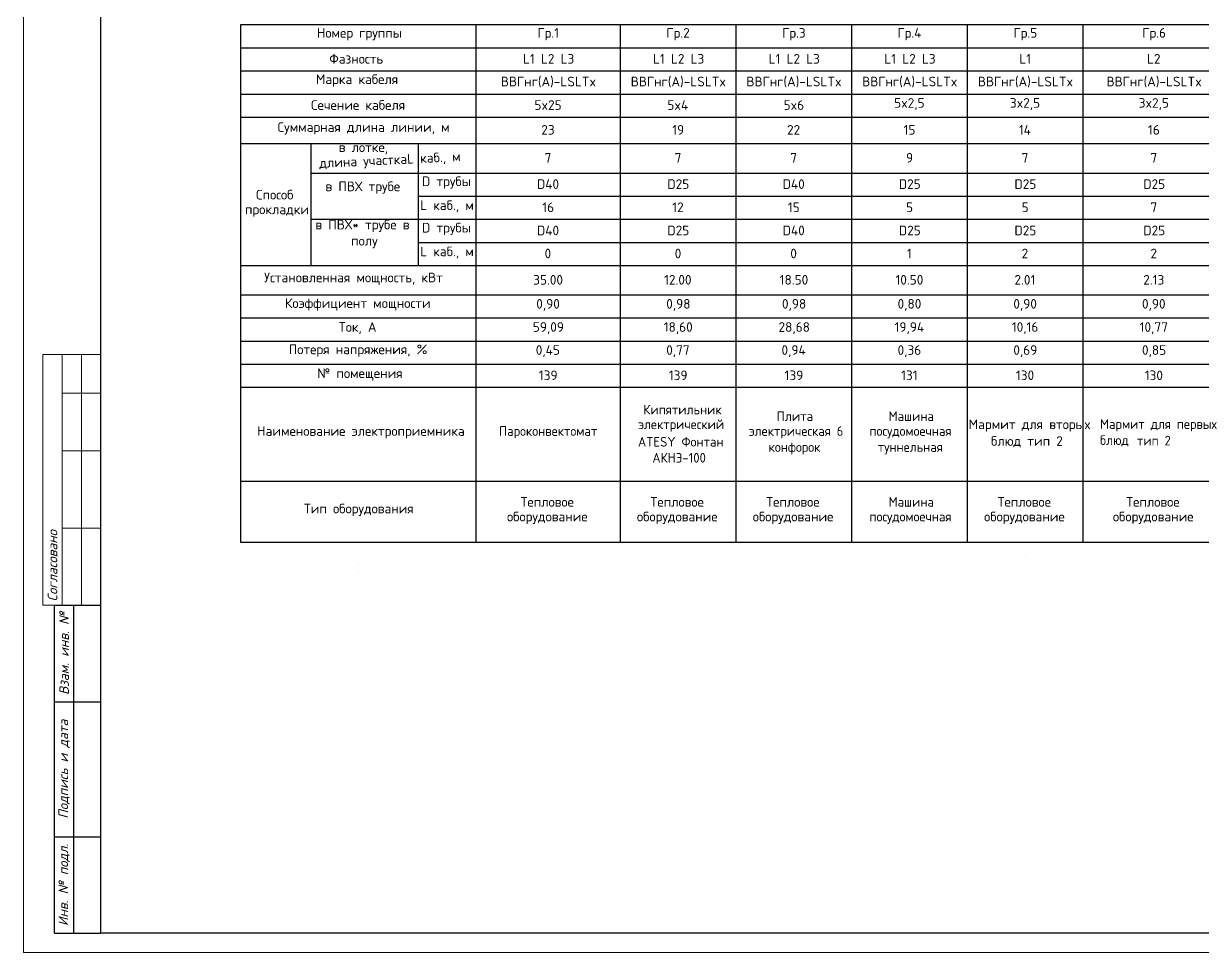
# Model space of a CAD drawing. Header units: millimetres. Extents: x -32 to 417638015, y -35 to 175284279.
# Drawn here: x 416670713 to 416701280, y 175200179 to 175224257 of the extents above; entities that cross this region are included whole.
import ezdxf
from ezdxf.enums import TextEntityAlignment as Align

# ---------------------------------------------------------------- set-up
doc = ezdxf.new("R2010")
doc.units = ezdxf.units.MM
for name, color, linetype in [('PDF _0', 7, 'Continuous'), ('PDF _Текст', 7, 'Continuous'), ('RAMKA', 7, 'Continuous')]:
    doc.layers.add(name, color=color, linetype=linetype)
doc.styles.add('PDF GOST Common', font='GOST_Common.ttf')
doc.styles.add('PDF ISOCPEUR', font='isocpeur.ttf')
doc.styles.add('RAMKA', font='isocpeur.ttf', dxfattribs={"oblique": 15, "height": 5})
doc.styles.get("Standard").update_dxf_attribs({"font": 'arial.ttf'})

# ---------------------------------------------------------------- blocks, each defined once
blk = doc.blocks.new('*U1132')
at = {"lineweight": 20, "transparency": 33554687}
for p, q in [((5, 155), (20, 155)), ((5, 90), (5, 155)), ((10, 90), (10, 155)), ((15, 90), (15, 155)), ((10, 145), (20, 145)), ((10, 130), (20, 130)), ((10, 110), (20, 110)), ((5, 90), (8, 90))]:
    blk.add_line(p, q, dxfattribs=at)
at = {"lineweight": 30, "transparency": 33554687}
for p, q in [((8, 90), (20, 90)), ((8, 5), (8, 90)), ((13, 5), (13, 90)), ((8, 65), (20, 65)), ((8, 30), (20, 30)), ((8, 5), (20, 5))]:
    blk.add_line(p, q, dxfattribs=at)
at = {"lineweight": 5, "transparency": 33554687}
blk.add_lwpolyline([(0, 0), (0, 420), (594, 420), (594, 0)], close=True, dxfattribs=at)
at = {"lineweight": 30, "transparency": 33554687}
blk.add_lwpolyline([(20, 5), (20, 415), (589, 415), (589, 5)], close=True, dxfattribs=at)
at = {"transparency": 33554687, "char_height": 2.5, "rotation": 90, "style": 'RAMKA'}
for s, insert, width, attachment_point in [('Согласовано', (7.5, 91), 40, 4), ('Взам. инв. №', (10.5, 77.5), 25, 5), ('Подпись и дата', (10.5, 47.5), 35, 5), ('Инв. № подл.', (10.5, 17.5), 25, 5)]:
    blk.add_mtext(s, dxfattribs=dict(at, insert=insert, width=width, attachment_point=attachment_point))
at = {"lineweight": 9, "transparency": 33554687, "oblique": 15, "width": 0.9}
blk.add_attdef('ОБЪЕКТ', text='', height=2.5, dxfattribs=at).set_placement((529, 42.5), align=Align.MIDDLE_CENTER)
at = {"transparency": 33554687, "style": 'RAMKA', "oblique": 15, "width": 0.9}
for tag, height, p in [('СТРАНИЦА', 0.00025, (589, 415)), ('ДАТА1', 2.5, (464, 32.5)), ('ДАТА2', 2.5, (464, 27.5)), ('СТАДИЯ', 2.5, (546.5, 25)), ('ЛИСТ', 2.5, (561.5, 25)), ('ЛИСТОВ', 2.5, (579, 25)), ('ДАТА3', 2.5, (464, 22.5)), ('ДАТА4', 2.5, (464, 17.5)), ('ДАТА5', 2.5, (464, 12.5)), ('ДАТА6', 2.5, (464, 7.5))]:
    blk.add_attdef(tag, text='', height=height, dxfattribs=at).set_placement(p, align=Align.MIDDLE_CENTER)
at = {"transparency": 33554687, "style": 'RAMKA', "oblique": 15, "width": 0.9, "flags": 8}
blk.add_attdef('ШИФР', text='', height=5, dxfattribs=at).set_placement((529, 55), align=Align.MIDDLE_CENTER)
at = {"transparency": 33554687, "style": 'RAMKA', "oblique": 15, "width": 0.9}
for tag, p in [('ДОЛЖНОСТЬ1', (405, 32.5)), ('ФИО1', (425, 32.5)), ('ДОЛЖНОСТЬ2', (405, 27.5)), ('ФИО2', (425, 27.5)), ('ДОЛЖНОСТЬ3', (405, 22.5)), ('ФИО3', (425, 22.5)), ('ДОЛЖНОСТЬ4', (405, 17.5)), ('ФИО4', (425, 17.5)), ('ДОЛЖНОСТЬ5', (405, 12.5)), ('ФИО5', (425, 12.5)), ('ДОЛЖНОСТЬ6', (405, 7.5)), ('ФИО6', (425, 7.5))]:
    blk.add_attdef(tag, text='', height=2.5, dxfattribs=at).set_placement(p, align=Align.MIDDLE_LEFT)
at = {"lineweight": 9, "transparency": 33554687, "oblique": 15, "width": 0.9, "flags": 128}
blk.add_attdef('НАИМЕНОВАНИЕ', text='', height=2.5, dxfattribs=at).set_placement((504, 12.5), align=Align.MIDDLE_CENTER)
at = {"lineweight": 13, "transparency": 33554687, "oblique": 15, "width": 0.9, "flags": 15}
blk.add_attdef('КОМПАНИЯ', text='', height=2.5, dxfattribs=at).set_placement((564, 12.5), align=Align.MIDDLE_CENTER)
at = {"transparency": 33554687, "style": 'RAMKA', "oblique": 15, "width": 0.9, "flags": 8}
blk.add_attdef('ФОРМАТЛИСТА', text='', height=2.5, dxfattribs=at).set_placement((560, 2.5), align=Align.MIDDLE_LEFT)

msp = doc.modelspace()

# ---------------------------------------------------------------- linework, layer by layer
at = {"layer": 'PDF _0', "lineweight": 25}
for points in [[(416718028, 175210807), (416676344, 175210807), (416676344, 175224230), (416718028, 175224230)], [(416682440, 175224230), (416682440, 175210807)], [(416686182, 175224230), (416686182, 175210807)], [(416689184, 175224230), (416689184, 175210807)], [(416692181, 175224230), (416692181, 175210807)], [(416695182, 175224230), (416695182, 175210807)], [(416698179, 175224230), (416698179, 175210807)], [(416676344, 175223629), (416718028, 175223629)], [(416676344, 175223032), (416718028, 175223032)], [(416676344, 175222431), (416718028, 175222431)], [(416676344, 175221830), (416718028, 175221830)], [(416676344, 175221144), (416718028, 175221144)], [(416678164, 175221144), (416678164, 175217982)], [(416680941, 175221144), (416680941, 175217982)], [(416678164, 175220382), (416718028, 175220382)], [(416680941, 175219781), (416718028, 175219781)], [(416678164, 175219184), (416718028, 175219184)], [(416680941, 175218583), (416718028, 175218583)], [(416676344, 175217982), (416718028, 175217982)], [(416676344, 175217228), (416718028, 175217228)], [(416676344, 175216627), (416718028, 175216627)], [(416676344, 175216026), (416718028, 175216026)], [(416676344, 175215429), (416718028, 175215429)], [(416676344, 175214828), (416718028, 175214828)], [(416676344, 175212398), (416718028, 175212398)]]:
    msp.add_lwpolyline(points, dxfattribs=at)

# ---------------------------------------------------------------- block references
at = {"layer": 'RAMKA', "transparency": 33554687, "xscale": 100, "yscale": 100, "zscale": 100}
msp.add_blockref('*U1132', (416670713, 175200179), dxfattribs=at)

# ---------------------------------------------------------------- texts
at = {"layer": 'PDF _Текст', "attachment_point": 4}
for s, insert, char_height, style in [('Номер группы', (416678317, 175223982), 249.97, 'PDF ISOCPEUR'), ('Гр.1', (416684036, 175223982), 250, 'PDF ISOCPEUR'), ('Гр.2', (416687380, 175223982), 250, 'PDF ISOCPEUR'), ('Гр.3', (416690382, 175223982), 250, 'PDF ISOCPEUR'), ('Гр.4', (416693370, 175223982), 250, 'PDF ISOCPEUR'), ('Гр.5', (416696380, 175223982), 250, 'PDF ISOCPEUR'), ('Гр.6', (416699720, 175223982), 250, 'PDF ISOCPEUR'), ('Фазность', (416678638, 175223343), 250, 'PDF ISOCPEUR'), ('L1 L2 L3', (416683663, 175223343), 250, 'PDF ISOCPEUR'), ('L1 L2 L3', (416687033, 175223343), 250, 'PDF ISOCPEUR'), ('L1 L2 L3', (416690030, 175223343), 250, 'PDF ISOCPEUR'), ('L1 L2 L3', (416693032, 175223343), 250, 'PDF ISOCPEUR'), ('L1', (416696533, 175223343), 250, 'PDF ISOCPEUR'), ('L2', (416699843, 175223343), 250, 'PDF ISOCPEUR'), ('Марка кабеля', (416678291, 175222780), 249.97, 'PDF ISOCPEUR'), ('ВВГнг(A)-LSLTx', (416683088, 175222742), 249.97, 'PDF ISOCPEUR'), ('ВВГнг(A)-LSLTx', (416686457, 175222742), 249.97, 'PDF ISOCPEUR'), ('ВВГнг(A)-LSLTx', (416689455, 175222742), 249.97, 'PDF ISOCPEUR'), ('ВВГнг(A)-LSLTx', (416692456, 175222742), 249.97, 'PDF ISOCPEUR'), ('ВВГнг(A)-LSLTx', (416695457, 175222742), 249.97, 'PDF ISOCPEUR'), ('ВВГнг(A)-LSLTx', (416698793, 175222742), 249.97, 'PDF ISOCPEUR'), ('Сечение кабеля', (416678168, 175222145), 249.97, 'PDF ISOCPEUR'), ('5x25', (416683960, 175222145), 250, 'PDF ISOCPEUR'), ('5x4', (416687406, 175222145), 250, 'PDF ISOCPEUR'), ('5x6', (416690420, 175222145), 250, 'PDF ISOCPEUR'), ('5x2,5', (416693286, 175222171), 250, 'PDF ISOCPEUR'), ('3x2,5', (416696287, 175222171), 250, 'PDF ISOCPEUR'), ('3x2,5', (416699627, 175222171), 250, 'PDF ISOCPEUR'), ('Суммарная длина линии, м', (416677301, 175221540), 249.97, 'PDF ISOCPEUR'), ('23', (416684137, 175221502), 250, 'PDF ISOCPEUR'), ('19', (416687533, 175221502), 250, 'PDF ISOCPEUR'), ('22', (416690509, 175221502), 250, 'PDF ISOCPEUR'), ('15', (416693531, 175221502), 250, 'PDF ISOCPEUR'), ('14', (416696520, 175221502), 250, 'PDF ISOCPEUR'), ('16', (416699869, 175221502), 250, 'PDF ISOCPEUR'), ('в лотке,', (416678884, 175221023), 250, 'PDF ISOCPEUR'), ('7', (416684222, 175220778), 250, 'PDF ISOCPEUR'), ('7', (416687596, 175220778), 250, 'PDF ISOCPEUR'), ('7', (416690593, 175220778), 250, 'PDF ISOCPEUR'), ('9', (416693595, 175220778), 250, 'PDF ISOCPEUR'), ('7', (416696592, 175220778), 250, 'PDF ISOCPEUR'), ('7', (416699932, 175220778), 250, 'PDF ISOCPEUR'), ('в ПВХ трубе', (416678541, 175220003), 249.97, 'PDF ISOCPEUR'), ('D трубы', (416681043, 175220134), 250, 'PDF ISOCPEUR'), ('D40', (416684023, 175220096), 250, 'PDF ISOCPEUR'), ('D25', (416687406, 175220096), 250, 'PDF ISOCPEUR'), ('D40', (416690394, 175220096), 250, 'PDF ISOCPEUR'), ('D25', (416693408, 175220096), 250, 'PDF ISOCPEUR'), ('D25', (416696406, 175220096), 250, 'PDF ISOCPEUR'), ('D25', (416699746, 175220096), 250, 'PDF ISOCPEUR'), ('Способ', (416676742, 175219821), 250, 'PDF ISOCPEUR'), ('прокладки', (416676454, 175219406), 250, 'PDF ISOCPEUR'), ('L каб., м', (416680996, 175219520), 250, 'PDF ISOCPEUR'), ('16', (416684163, 175219495), 250, 'PDF ISOCPEUR'), ('12', (416687533, 175219495), 250, 'PDF ISOCPEUR'), ('15', (416690530, 175219495), 250, 'PDF ISOCPEUR'), ('5', (416693595, 175219495), 250, 'PDF ISOCPEUR'), ('5', (416696592, 175219495), 250, 'PDF ISOCPEUR'), ('7', (416699932, 175219495), 250, 'PDF ISOCPEUR'), ('в ПВХ* трубе в', (416678278, 175219012), 249.97, 'PDF ISOCPEUR'), ('D трубы', (416681043, 175218932), 250, 'PDF ISOCPEUR'), ('D40', (416684023, 175218894), 250, 'PDF ISOCPEUR'), ('D25', (416687406, 175218894), 250, 'PDF ISOCPEUR'), ('D40', (416690394, 175218894), 250, 'PDF ISOCPEUR'), ('D25', (416693408, 175218894), 250, 'PDF ISOCPEUR'), ('D25', (416696406, 175218894), 250, 'PDF ISOCPEUR'), ('D25', (416699746, 175218894), 250, 'PDF ISOCPEUR'), ('полу', (416679206, 175218593), 250, 'PDF ISOCPEUR'), ('L каб., м', (416680996, 175218322), 250, 'PDF ISOCPEUR'), ('0', (416684222, 175218297), 250, 'PDF ISOCPEUR'), ('0', (416687596, 175218297), 250, 'PDF ISOCPEUR'), ('0', (416690593, 175218297), 250, 'PDF ISOCPEUR'), ('1', (416693620, 175218297), 250, 'PDF ISOCPEUR'), ('2', (416696592, 175218297), 250, 'PDF ISOCPEUR'), ('2', (416699932, 175218297), 250, 'PDF ISOCPEUR'), ('Установленная мощность, кВт', (416676949, 175217641), 249.97, 'PDF ISOCPEUR'), ('35.00', (416683926, 175217615), 250, 'PDF ISOCPEUR'), ('12.00', (416687321, 175217615), 250, 'PDF ISOCPEUR'), ('18.50', (416690318, 175217615), 250, 'PDF ISOCPEUR'), ('10.50', (416693320, 175217615), 250, 'PDF ISOCPEUR'), ('2.01', (416696406, 175217615), 250, 'PDF ISOCPEUR'), ('2.13', (416699746, 175217615), 250, 'PDF ISOCPEUR'), ('Коэффициент мощности', (416677491, 175216976), 249.97, 'PDF ISOCPEUR'), ('0,90', (416684006, 175216963), 250, 'PDF ISOCPEUR'), ('0,98', (416687376, 175216963), 250, 'PDF ISOCPEUR'), ('0,98', (416690377, 175216963), 250, 'PDF ISOCPEUR'), ('0,80', (416693375, 175216963), 250, 'PDF ISOCPEUR'), ('0,90', (416696376, 175216963), 250, 'PDF ISOCPEUR'), ('0,90', (416699712, 175216963), 250, 'PDF ISOCPEUR'), ('Ток, А', (416678888, 175216362), 250, 'PDF ISOCPEUR'), ('59,09', (416683917, 175216362), 250, 'PDF ISOCPEUR'), ('18,60', (416687312, 175216362), 250, 'PDF ISOCPEUR'), ('28,68', (416690288, 175216362), 250, 'PDF ISOCPEUR'), ('19,94', (416693298, 175216362), 250, 'PDF ISOCPEUR'), ('10,16', (416696338, 175216362), 250, 'PDF ISOCPEUR'), ('10,77', (416699653, 175216362), 250, 'PDF ISOCPEUR'), ('Потеря напряжения, %', (416677588, 175215778), 249.97, 'PDF ISOCPEUR'), ('0,45', (416683993, 175215765), 250, 'PDF ISOCPEUR'), ('0,77', (416687376, 175215765), 250, 'PDF ISOCPEUR'), ('0,94', (416690365, 175215765), 250, 'PDF ISOCPEUR'), ('0,36', (416693375, 175215765), 250, 'PDF ISOCPEUR'), ('0,69', (416696376, 175215765), 250, 'PDF ISOCPEUR'), ('0,85', (416699712, 175215765), 250, 'PDF ISOCPEUR'), ('№ помещения', (416678329, 175215160), 249.97, 'PDF ISOCPEUR'), ('139', (416684074, 175215139), 250, 'PDF ISOCPEUR'), ('139', (416687444, 175215139), 250, 'PDF ISOCPEUR'), ('139', (416690445, 175215139), 250, 'PDF ISOCPEUR'), ('131', (416693468, 175215139), 250, 'PDF ISOCPEUR'), ('130', (416696444, 175215139), 250, 'PDF ISOCPEUR'), ('130', (416699784, 175215139), 250, 'PDF ISOCPEUR'), ('Кипятильник', (416686783, 175214250), 249.97, 'PDF GOST Common'), ('электрический', (416686648, 175213835), 249.97, 'PDF GOST Common'), ('Плита', (416690242, 175214080), 250, 'PDF GOST Common'), ('Машина', (416693142, 175214080), 250, 'PDF GOST Common'), ('Мармит для вторых', (416695218, 175213835), 249.97, 'PDF ISOCPEUR'), ('Мармит для первых \\Pблюд', (416698624, 175213647), 249.97, 'PDF GOST Common'), ('Наименование электроприемника', (416676767, 175213661), 249.97, 'PDF ISOCPEUR'), ('Пароконвектомат', (416683041, 175213661), 249.97, 'PDF GOST Common'), ('электрическая 6', (416689518, 175213661), 249.97, 'PDF GOST Common'), ('посудомоечная', (416692646, 175213661), 249.97, 'PDF GOST Common'), ('ATESY Фонтан', (416686644, 175213416), 249.97, 'PDF GOST Common'), ('конфорок', (416690030, 175213246), 250, 'PDF GOST Common'), ('блюд тип 2', (416695798, 175213416), 250, 'PDF ISOCPEUR'), ('тип 2', (416699581, 175213447), 250, 'PDF GOST Common'), ('АКНЭ-100', (416687016, 175213001), 250, 'PDF GOST Common'), ('туннельная', (416692862, 175213246), 250, 'PDF GOST Common'), ('Тип оборудования', (416677982, 175211651), 249.97, 'PDF ISOCPEUR'), ('Тепловое', (416683600, 175211858), 250, 'PDF ISOCPEUR'), ('Тепловое', (416686970, 175211858), 250, 'PDF ISOCPEUR'), ('Тепловое', (416689971, 175211858), 250, 'PDF ISOCPEUR'), ('Машина', (416693142, 175211858), 250, 'PDF GOST Common'), ('Тепловое', (416695970, 175211858), 250, 'PDF ISOCPEUR'), ('Тепловое', (416699306, 175211858), 250, 'PDF ISOCPEUR'), ('оборудование', (416683248, 175211443), 249.97, 'PDF ISOCPEUR'), ('оборудование', (416686618, 175211443), 249.97, 'PDF ISOCPEUR'), ('оборудование', (416689620, 175211443), 249.97, 'PDF ISOCPEUR'), ('посудомоечная', (416692646, 175211443), 249.97, 'PDF GOST Common'), ('оборудование', (416695618, 175211443), 249.97, 'PDF ISOCPEUR'), ('оборудование', (416698958, 175211443), 249.97, 'PDF ISOCPEUR')]:
    msp.add_mtext(s, dxfattribs=dict(at, insert=insert, char_height=char_height, style=style))
at = {"layer": 'PDF _Текст', "insert": (416678380, 175220604), "char_height": 249.97, "attachment_point": 4, "rotation": 2.7845, "style": 'PDF ISOCPEUR'}
msp.add_mtext('длина участкаL каб., м', dxfattribs=at)
at = {"layer": 'PDF _Текст', "color": 7, "true_color": 0xfafafa, "char_height": 0.999, "attachment_point": 4, "style": 'PDF ISOCPEUR'}
for s, insert in [('Коэф спроса', (416679388, 175210680)), ('0,40', (416684311, 175210680)), ('0,15', (416687681, 175210680)), ('0,50', (416693679, 175210680)), ('0,20', (416696681, 175210680)), ('0,20', (416700017, 175210680)), ('14,00', (416684311, 175210451)), ('1,80', (416687681, 175210451)), ('5,25', (416693679, 175210451)), ('0,40', (416696681, 175210451)), ('0,43', (416700017, 175210451)), ('Полная расчетная мощность', (416679383, 175210261)), ('Косинус Итог', (416679388, 175210045)), ('15,56', (416684311, 175210261)), ('1,84', (416687681, 175210261)), ('6,56', (416693679, 175210261)), ('0,45', (416696681, 175210261)), ('0,47', (416700017, 175210261))]:
    msp.add_mtext(s, dxfattribs=dict(at, insert=insert))

doc.saveas('drawing.dxf')
